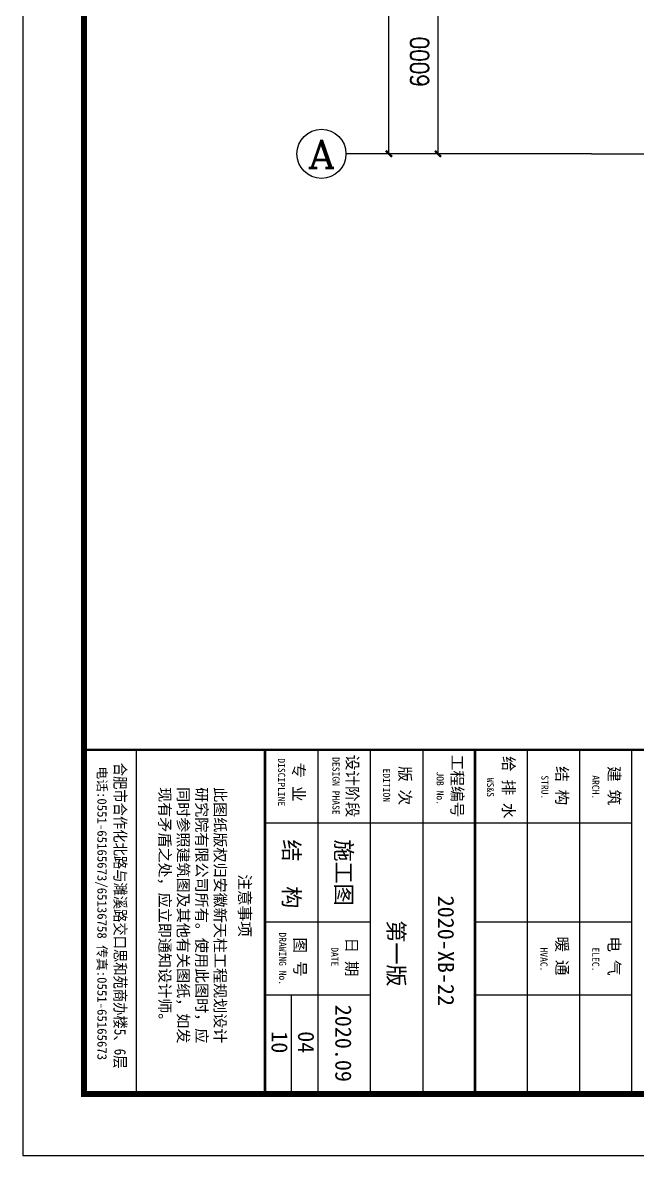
# Model space of a CAD drawing. Extents: x 31695611 to 39053694, y -59225 to 904195.
# Drawn here: x 38505838 to 38525870, y 755595 to 792536 of the extents above; entities that cross this region are included whole.
import ezdxf
from ezdxf.enums import TextEntityAlignment as Align

# ---------------------------------------------------------------- set-up
doc = ezdxf.new("R2010")
doc.units = 0
doc.header["$LTSCALE"] = 1000
doc.header["$MEASUREMENT"] = 0
doc.linetypes.add('ACAD_ISO04W100', pattern=[30.5, 24, -3, 0.5, -3])
doc.linetypes.add('DOTE', pattern=[2.42, 2, -0.2, 0.02, -0.2])
doc.layers.get('0').update_dxf_attribs({"linetype": 'CONTINUOUS'})
doc.layers.get('DEFPOINTS').update_dxf_attribs({"linetype": 'CONTINUOUS'})
for name, color, linetype in [('46', 7, 'CONTINUOUS'), ('AXIS', 3, 'CONTINUOUS'), ('AXIS_TEXT', 7, 'CONTINUOUS'), ('DOTE', 1, 'ACAD_ISO04W100'), ('PUB_TEXT', 7, 'CONTINUOUS'), ('PUB_TITLE', 4, 'CONTINUOUS')]:
    doc.layers.add(name, color=color, linetype=linetype)
doc.styles.add('-黑体', font='simhei.ttf')
doc.styles.add('_TCH_AXIS', font='COMPLEX', dxfattribs={"bigfont": 'GBCBIG'})
doc.styles.add('COMPLEX', font='COMPLEX')
doc.styles.add('DIM_FONT', font='SIMPLEX.shx', dxfattribs={"width": 0.8})
doc.styles.add('TQ', font='')
doc.styles.get('TQ').set_extended_font_data('SimSun')
doc.dimstyles.new('DIMN200', dxfattribs={"dimscale": 2, "dimtxt": 300, "dimasz": 100, "dimexe": 250, "dimexo": 300, "dimgap": 150, "dimtad": 1, "dimdec": 0, "dimzin": 0, "dimtxsty": 'DIM_FONT', "dimblk": 'ARCHTICK', "dimcen": 0.09, "dimclrt": 7, "dimazin": 3, "dimtfac": 1, "dimtdec": 0, "dimtix": 1, "dimtmove": 0, "dimatfit": 3, "dimtolj": 1, "dimtzin": 0})

# ---------------------------------------------------------------- blocks, each defined once
blk = doc.blocks.new('LY')
at = {"layer": 'PUB_TEXT', "insert": (-5884, 1715), "char_height": 212, "width": 5144.75, "attachment_point": 1, "style": 'TQ'}
blk.add_mtext('\\pt576;此图纸版权归安徽新天柱工程规划设计研究院有限公司所有。使用此图时，应同时参照建筑图及其他有关图纸，如发现有矛盾之处，应立即通知设计师。', dxfattribs=at)
blk = doc.blocks.new('TK')
at = {"layer": 'PUB_TEXT'}
for p, q in [((31014342, -92688), (31014342, -92201)), ((31014345, -92688), (31013564, -92688))]:
    blk.add_line(p, q, dxfattribs=at)
at = {"layer": 'PUB_TITLE'}
for p, q in [((31008732, -83766), (31014342, -83766)), ((31009922, -86316), (31009922, -83766)), ((31011537, -86316), (31011537, -83766)), ((31012727, -86316), (31012727, -83766)), ((31008732, -84616), (31014342, -84616)), ((31008732, -85466), (31014342, -85466)), ((31008732, -86316), (31014342, -86316)), ((31009922, -89738), (31009922, -86316)), ((31008732, -87166), (31014342, -87166)), ((31008732, -88027), (31014342, -88027)), ((31011537, -89738), (31011537, -88027)), ((31012727, -89738), (31012727, -88027)), ((31008732, -88877), (31014359, -88877)), ((31014342, -89308), (31012727, -89308)), ((31008732, -91838), (31014342, -91838))]:
    blk.add_line(p, q, dxfattribs=at)
at = {"layer": 'PUB_TITLE', "const_width": 42.5}
for points in [[(31008732, -52688), (31008732, -92688)], [(31008732, -86316), (31014342, -86316)], [(31008732, -89738), (31014315, -89738)]]:
    blk.add_lwpolyline(points, dxfattribs=at)
at = {"layer": 'PUB_TEXT', "xscale": 0.8500000014901161, "yscale": 0.8500000014901161, "zscale": 0.8500000014901161}
blk.add_blockref('LY', (31014342, -91838), dxfattribs=at)
at = {"layer": '46', "linetype": 'CONTINUOUS', "style": '-黑体'}
for s, height, p in [('2020-XB-22', 264.3, (31011110, -86922)), ('第一版', 264.3, (31011511, -87734)), ('施工图', 264.3, (31010193, -88588)), ('2020.09', 264.3, (31012889, -88594)), ('结', 264, (31010193, -89441)), ('构', 264, (31010957, -89441)), ('10', 264.3, (31013321, -89633))]:
    blk.add_text(s, height=height, dxfattribs=at).set_placement(p)
at = {"layer": 'PUB_TEXT', "style": 'TQ'}
for s, height, p in [(' 工程编号', 187, (31008685, -86699)), ('      JOB No.', 114.75, (31008617, -86943)), ('  版 次', 187, (31008743, -87551)), ('     EDITION', 114.75, (31008647, -87815)), (' 设计阶段', 187, (31008685, -88409)), ('日 期', 187, (31011792, -88419)), ('     DESIGN PHASE', 114.75, (31008462, -88640)), ('         DATE', 114.75, (31011249, -88659)), ('  专 业', 187, (31008685, -89285)), ('图 号', 187, (31011792, -89261)), ('     DRAWING No.', 114.75, (31011319, -89509)), ('     DISCIPLINE', 114.75, (31008480, -89526)), ('注意事项', 187, (31010762, -90162)), ('电话:0551-65165673/65136758 传真:0551-65165673', 153, (31009002, -92471))]:
    blk.add_text(s, height=height, dxfattribs=at).set_placement(p)
at = {"layer": 'PUB_TEXT', "style": 'TQ', "width": 0.85}
blk.add_text('合肥市合作化北路与濉溪路交口思和苑商办楼5、6层 ', height=187, dxfattribs=at).set_placement((31008944, -92193))
at = {"layer": 'PUB_TEXT', "attachment_point": 1, "style": 'TQ'}
for s, insert, char_height, width in [('建 筑', (31008998, -83956), 187, 2006), ('电 气', (31011775, -83956), 187, 2006), ('   ARCH.', (31008913, -84293), 114.8, 2399.55), ('   ELEC.', (31011721, -84293), 114.8, 2399.55), ('结 构', (31008998, -84806), 187, 2006), ('暖 通', (31011775, -84806), 187, 2006), ('   STRU.', (31008913, -85121), 114.8, 2399.55), ('   HVAC.', (31011721, -85136), 114.8, 2399.55), ('给 排 水', (31008833, -85677), 187, 2223.6), ('   WS&S', (31008954, -86007), 114.8, 2441.2)]:
    blk.add_mtext(s, dxfattribs=dict(at, insert=insert, char_height=char_height, width=width))
blk = doc.blocks.new('_ARCHTICK')
at = {"color": 0, "linetype": 'BYBLOCK', "const_width": 0.4}
blk.add_lwpolyline([(-0.5, -0.5), (0.5, 0.5)], dxfattribs=at)
blk = doc.blocks.new('*D645')
at = {"layer": 'AXIS', "color": 0}
for p, q in [((38523774, 794259), (38518874, 794259)), ((38519374, 788259), (38519374, 794259)), ((38523774, 788259), (38518874, 788259))]:
    blk.add_line(p, q, dxfattribs=at)
at = {"layer": 'DEFPOINTS', "color": 0}
for p in [(38519374, 794259), (38524374, 794259), (38524374, 788259)]:
    blk.add_point(p, dxfattribs=at)
at = {"layer": 'AXIS', "color": 0, "xscale": 200, "yscale": 200, "zscale": 200}
for p, rotation in [((38519374, 794259), 89.99989046034315), ((38519374, 788259), 269.9998904603431)]:
    blk.add_blockref('_ARCHTICK', p, dxfattribs=dict(at, rotation=rotation))
at = {"layer": 'AXIS', "color": 7, "insert": (38518774, 791259), "char_height": 600, "attachment_point": 5, "rotation": 89.9999, "style": 'DIM_FONT'}
blk.add_mtext('\\A1;6000', dxfattribs=at)
blk = doc.blocks.new('*D660')
at = {"layer": 'AXIS', "color": 0}
for p, q in [((38523774, 878259), (38517274, 878259)), ((38517774, 788259), (38517774, 878259)), ((38523774, 788259), (38517274, 788259))]:
    blk.add_line(p, q, dxfattribs=at)
at = {"layer": 'DEFPOINTS', "color": 0}
for p in [(38517774, 878259), (38524374, 878259), (38524374, 788259)]:
    blk.add_point(p, dxfattribs=at)
at = {"layer": 'AXIS', "color": 0, "xscale": 200, "yscale": 200, "zscale": 200}
for p, rotation in [((38517774, 878259), 89.99989046036686), ((38517774, 788259), 269.9998904603668)]:
    blk.add_blockref('_ARCHTICK', p, dxfattribs=dict(at, rotation=rotation))
at = {"layer": 'AXIS', "color": 7, "insert": (38517174, 833259), "char_height": 600, "attachment_point": 5, "rotation": 89.9999, "style": 'DIM_FONT'}
blk.add_mtext('\\A1;90000', dxfattribs=at)
blk = doc.blocks.new('_AXISO')
blk.add_circle((0, 0), 0.5)
at = {"layer": 'AXIS_TEXT', "style": 'COMPLEX', "width": 1.041667}
blk.add_attdef('A', text='', height=0.56, dxfattribs=at).set_placement((-0.25, -0.28), (0.25, -0.28), align=Align.FIT)

msp = doc.modelspace()

# ---------------------------------------------------------------- linework, layer by layer
at = {"layer": 'AXIS'}
msp.add_line((38524373.5, 788258.6), (38516373.5, 788258.6), dxfattribs=at)
at = {"layer": 'DOTE', "linetype": 'DOTE'}
msp.add_line((38524373.5, 788258.6), (38564238.8, 788258.5), dxfattribs=at)
at = {"layer": 'PUB_TITLE'}
msp.add_lwpolyline([(38505838, 755595.5), (38589838, 755595.5), (38589838, 904195.5), (38505838, 904195.5)], close=True, dxfattribs=at)
at = {"layer": 'PUB_TITLE', "const_width": 200}
msp.add_lwpolyline([(38507838, 757595.5), (38587838, 757595.5), (38587838, 899195.5), (38507838, 899195.5)], close=True, dxfattribs=at)

# ---------------------------------------------------------------- block references
at = {"xscale": 2, "yscale": 2, "zscale": 2, "rotation": 270}
msp.add_blockref('TK', (38693214.9, 62786284.7), dxfattribs=at)
msp.add_blockref('TK', (38693214.9, 62786284.7), dxfattribs=at)
at = {"layer": 'AXIS'}
ref = msp.add_blockref('_AXISO', (38515573.5, 788258.6), dxfattribs=dict(at, xscale=1600, yscale=1600, zscale=1600))
ref.add_attrib('A', 'A', dxfattribs={"layer": 'AXIS_TEXT', "height": 905.1, "style": '_TCH_AXIS', "width": 1.166667}).set_placement((38515121, 787806.1), (38516026.1, 787806.1), align=Align.FIT)

# ---------------------------------------------------------------- texts
at = {"layer": '46', "linetype": 'CONTINUOUS', "style": '-黑体'}
msp.add_text('04', height=528.65, rotation=270, dxfattribs=at).set_placement((38514812.9, 759642.7))

# ---------------------------------------------------------------- dimensions: what is measured, and where the dimension line sits
at = {"layer": 'AXIS'}
for p2, distance, picture, middle in [((38524373.7, 878258.6), 6600, '*D660', (38517173.6, 833258.6)), ((38524373.6, 794258.6), 5000, '*D645', (38518773.6, 791258.6))]:
    dim = msp.add_aligned_dim(p1=(38524373.5, 788258.6), p2=p2, distance=distance, dimstyle='DIMN200', dxfattribs=at)
    dim.commit()
    dim.dimension.update_dxf_attribs({"geometry": picture, "text_midpoint": middle})

doc.saveas('drawing.dxf')
